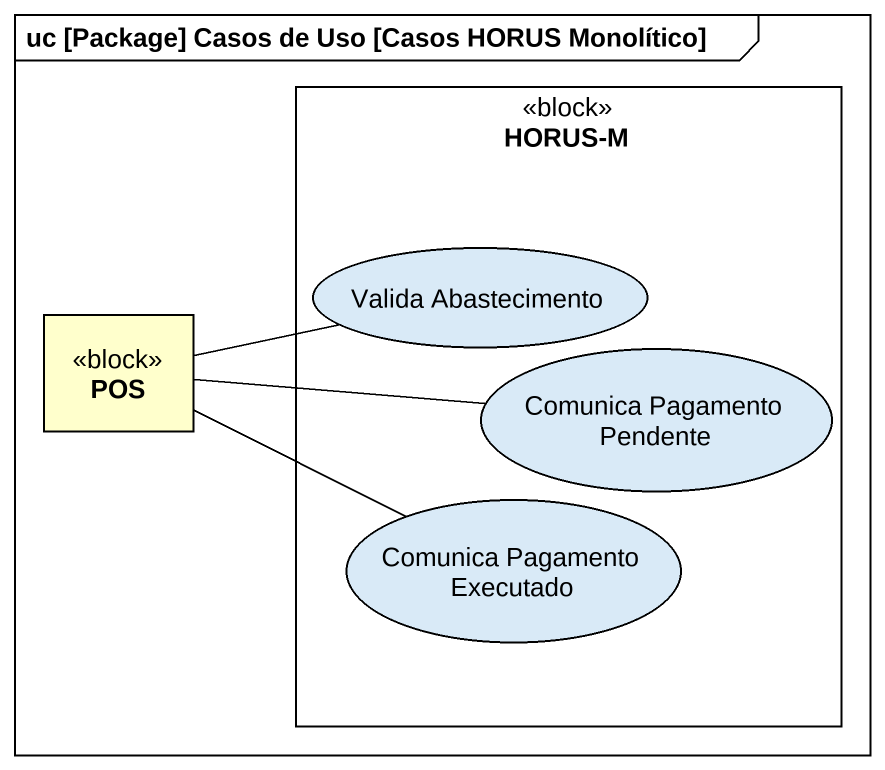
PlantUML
@startuml
mainframe uc [Package] Casos de Uso [Casos HORUS Monolítico]
allowmixing
hide circle
hide empty members
rectangle "HORUS-M" as HORUS_M <<block>> {
  usecase "Valida Abastecimento" as Valida_Abastecimento
  usecase "Comunica Pagamento Pendente" as Comunica_Pagamento_Pendente
  usecase "Comunica Pagamento Executado" as Comunica_Pagamento_Executado
}
class POS <<block>>
POS -right- Valida_Abastecimento
POS -right- Comunica_Pagamento_Pendente
POS -right- Comunica_Pagamento_Executado
@enduml
